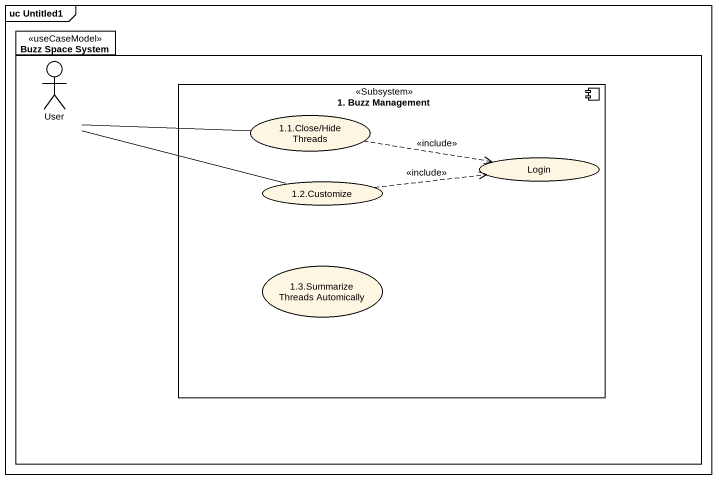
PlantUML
@startuml
mainframe uc Untitled1
package "Buzz Space System" as Buzz_Space_System <<useCaseModel>> {
  actor User
  component "1. Buzz Management" as c1_Buzz_Management <<Subsystem>> {
    usecase "1.1.Close/Hide Threads" as u1_1_Close_Hide_Threads
    usecase Login
    usecase "1.2.Customize" as u1_2_Customize
    usecase "1.3.Summarize Threads Automically" as u1_3_Summarize_Threads
  }
}
User -right- u1_1_Close_Hide_Threads
User -right- u1_2_Customize
u1_1_Close_Hide_Threads .right.> Login : <<include>>
u1_2_Customize .right.> Login : <<include>>
@enduml
